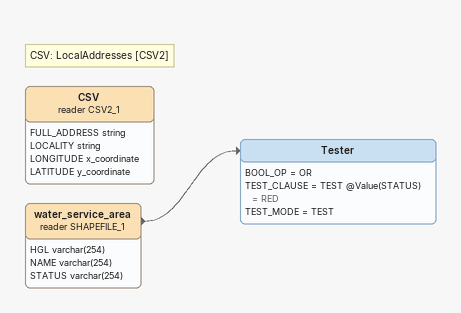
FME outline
Note: CSV: LocalAddresses [CSV2]
CSV (reader CSV2_1)
    attributes: FULL_ADDRESS string, LOCALITY string, LONGITUDE x_coordinate, LATITUDE y_coordinate
water_service_area (reader SHAPEFILE_1)
    attributes: HGL varchar(254), NAME varchar(254), STATUS varchar(254)
    -> Tester
Tester
    BOOL_OP = OR
    TEST_CLAUSE = TEST @Value(STATUS) = RED
    TEST_MODE = TEST
